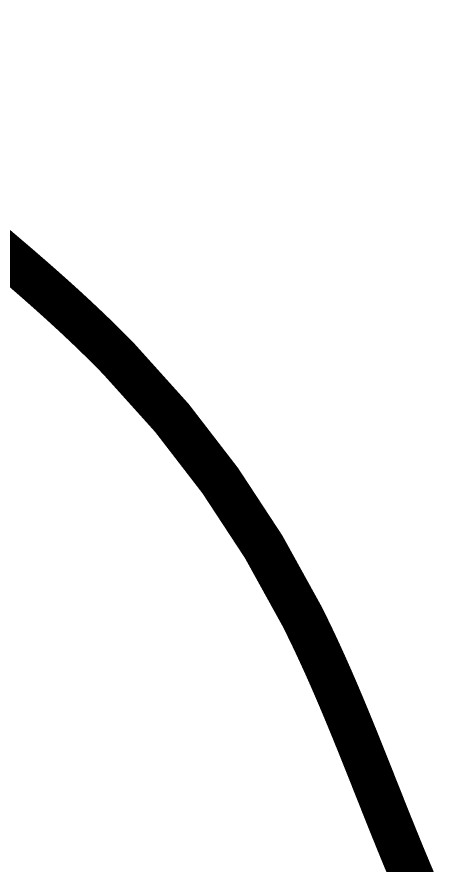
# Model space of a CAD drawing. Header units: millimetres. Extents: x 35362846 to 35427064, y 2977703 to 3025069.
# Drawn here: x 35378425 to 35379904, y 3002806 to 3005714 of the extents above; entities that cross this region are included whole.
import ezdxf

# ---------------------------------------------------------------- set-up
doc = ezdxf.new("R2010")
doc.units = ezdxf.units.MM
doc.layers.add('zhix', color=7, linetype='Continuous', lineweight=100)

msp = doc.modelspace()

# ---------------------------------------------------------------- linework, layer by layer
at = {"color": 7, "lineweight": 30, "const_width": 1}
for points in [[(35384406.50429408, 3005998.581913861, 5.504028418604904e-06), (35384370.26961709, 3006272.937711339, -3.300140696723477e-06), (35384314.3213082, 3006696.547970137, -0.004653984716885735)], [(35384406.50429408, 3005998.581913861, 5.504028418604904e-06), (35384370.26961709, 3006272.937711339, -3.300140696723477e-06), (35384314.3213082, 3006696.547970137, -0.004653984716885735)], [(35384465.98783915, 3006006.437349323, 5.504028418596952e-06), (35384429.7529892, 3006280.794456396, -3.300140696500546e-06), (35384373.80479459, 3006704.403849889, -0.004653984716825709)], [(35384465.98783915, 3006006.437349323, 5.504028418596952e-06), (35384429.7529892, 3006280.794456396, -3.300140696500546e-06), (35384373.80479459, 3006704.403849889, -0.004653984716825709)]]:
    msp.add_lwpolyline(points, format="xyb", dxfattribs=at)
at = {"layer": 'zhix', "color": 5, "const_width": 150, "flags": 128}
msp.add_lwpolyline([(35379796.2737322, 3002729.990010396), (35379795.87757593, 3002730.908193499), (35379795.48156426, 3002731.826438975), (35379795.08569681, 3002732.744746632), (35379794.68997318, 3002733.663116282), (35379794.29439303, 3002734.581547734), (35379793.89895593, 3002735.500040798), (35379793.50366154, 3002736.418595284), (35379793.10850947, 3002737.337211003), (35379792.71349934, 3002738.255887764), (35379792.31863076, 3002739.17462538), (35379791.92390337, 3002740.09342366), (35379791.52931677, 3002741.012282416), (35379791.13487059, 3002741.931201459), (35379790.74056444, 3002742.8501806), (35379790.34639795, 3002743.769219652), (35379789.95237074, 3002744.688318426), (35379789.55848243, 3002745.607476734), (35379789.16473263, 3002746.526694387), (35379788.77112097, 3002747.445971199), (35379788.37764706, 3002748.365306982), (35379787.98431052, 3002749.284701549), (35379787.59111098, 3002750.204154711), (35379787.19804806, 3002751.123666284), (35379786.80512135, 3002752.043236079), (35379786.41233051, 3002752.96286391), (35379786.01967513, 3002753.88254959), (35379785.62715483, 3002754.802292933), (35379785.23476925, 3002755.722093754), (35379784.84251799, 3002756.641951866), (35379784.45040067, 3002757.561867082), (35379784.05841691, 3002758.48183922), (35379783.66656633, 3002759.40186809), (35379783.27484856, 3002760.32195351), (35379782.88326319, 3002761.242095294), (35379782.49180987, 3002762.162293257), (35379782.10048819, 3002763.082547214), (35379781.70929779, 3002764.00285698), (35379781.31823827, 3002764.923222372), (35379780.92730927, 3002765.843643204), (35379780.53651038, 3002766.764119293), (35379780.14584124, 3002767.684650454), (35379779.75530145, 3002768.605236505), (35379779.36489065, 3002769.525877261), (35379778.97460844, 3002770.446572539), (35379778.58445444, 3002771.367322155), (35379778.19442827, 3002772.288125927), (35379777.80452955, 3002773.208983671), (35379777.41475789, 3002774.129895206), (35379777.02511291, 3002775.050860346), (35379776.63559424, 3002775.971878911), (35379776.24620147, 3002776.892950719), (35379775.85693424, 3002777.814075586), (35379775.46779216, 3002778.735253332), (35379775.07877484, 3002779.656483773), (35379774.68988191, 3002780.577766729), (35379774.30111298, 3002781.499102018), (35379773.91246766, 3002782.420489458), (35379773.52394557, 3002783.341928869), (35379773.13554633, 3002784.263420068), (35379772.74726956, 3002785.184962876), (35379772.35911487, 3002786.106557111), (35379771.97108188, 3002787.028202592), (35379771.5831702, 3002787.949899141), (35379771.19537945, 3002788.871646576), (35379770.80770924, 3002789.793444716), (35379770.4201592, 3002790.715293383), (35379770.03272894, 3002791.637192395), (35379769.64541806, 3002792.559141573), (35379769.25822621, 3002793.481140739), (35379768.87115297, 3002794.403189712), (35379768.48419797, 3002795.325288313), (35379768.09736083, 3002796.247436364), (35379767.71064118, 3002797.169633684), (35379767.32403859, 3002798.091880096), (35379766.93755272, 3002799.014175421), (35379766.55118316, 3002799.936519479), (35379766.16492953, 3002800.858912094), (35379765.77879145, 3002801.781353087), (35379765.39276854, 3002802.703842279), (35379765.00686041, 3002803.626379492), (35379764.62106667, 3002804.548964549), (35379764.23538693, 3002805.471597273), (35379763.84982082, 3002806.394277486), (35379763.46436795, 3002807.317005009), (35379763.07902794, 3002808.239779667), (35379762.69380039, 3002809.162601283), (35379762.30868492, 3002810.085469679), (35379761.92368115, 3002811.008384678), (35379761.53878868, 3002811.931346104), (35379761.15400716, 3002812.85435378), (35379760.76933616, 3002813.777407531), (35379760.38477533, 3002814.700507179), (35379760.00032426, 3002815.623652549), (35379759.61598257, 3002816.546843465), (35379759.23174988, 3002817.470079752), (35379758.84762581, 3002818.393361232), (35379758.46360996, 3002819.316687731), (35379758.07970195, 3002820.240059074), (35379757.69590138, 3002821.163475086), (35379757.31220789, 3002822.08693559), (35379756.92862108, 3002823.010440412), (35379756.54514056, 3002823.933989378), (35379756.16176596, 3002824.857582313), (35379755.77849687, 3002825.781219042), (35379755.39533292, 3002826.70489939), (35379755.01227371, 3002827.628623184), (35379754.62931888, 3002828.552390249), (35379754.24646802, 3002829.476200411), (35379753.86372074, 3002830.400053496), (35379753.48107667, 3002831.323949332), (35379753.09853542, 3002832.247887743), (35379752.71609659, 3002833.171868556), (35379752.33375981, 3002834.095891598), (35379751.95152467, 3002835.019956696), (35379751.56939082, 3002835.944063676), (35379751.18735784, 3002836.868212366), (35379750.80542535, 3002837.792402593), (35379750.42359297, 3002838.716634184), (35379750.04186031, 3002839.640906966), (35379749.66022699, 3002840.565220768), (35379749.2786926, 3002841.489575415), (35379748.89725678, 3002842.413970737), (35379748.51591913, 3002843.338406561), (35379748.13467925, 3002844.262882716), (35379747.75353678, 3002845.187399028), (35379747.37249132, 3002846.111955327), (35379746.99154247, 3002847.036551442), (35379746.61068985, 3002847.9611872), (35379746.22993308, 3002848.88586243), (35379745.84927177, 3002849.810576961), (35379745.46870552, 3002850.735330621), (35379745.08823396, 3002851.66012324), (35379744.70785669, 3002852.584954648), (35379744.32757333, 3002853.509824672), (35379743.94738348, 3002854.434733143), (35379743.56728676, 3002855.359679889), (35379743.18728279, 3002856.284664741), (35379742.80737115, 3002857.209687528), (35379742.4275515, 3002858.13474808), (35379742.04782341, 3002859.059846227), (35379741.66818652, 3002859.984981799), (35379741.28864042, 3002860.910154627), (35379740.90918474, 3002861.83536454), (35379740.52981908, 3002862.760611368), (35379740.15054305, 3002863.685894943), (35379739.77135627, 3002864.611215095), (35379739.39225834, 3002865.536571654), (35379739.01324888, 3002866.461964453), (35379738.63432751, 3002867.38739332), (35379738.25549382, 3002868.312858089), (35379737.87674744, 3002869.238358589), (35379737.49808797, 3002870.163894652), (35379737.11951502, 3002871.08946611), (35379736.7410282, 3002872.015072795), (35379736.36262715, 3002872.940714536), (35379735.98431143, 3002873.866391167), (35379735.6060807, 3002874.792102518), (35379735.22793454, 3002875.717848424), (35379734.84987257, 3002876.643628715), (35379734.47189441, 3002877.569443223), (35379734.09399965, 3002878.49529178), (35379733.71618791, 3002879.42117422), (35379733.33845881, 3002880.347090374), (35379732.96081195, 3002881.273040075), (35379732.58324694, 3002882.199023156), (35379732.2057634, 3002883.12503945), (35379731.82836094, 3002884.051088789), (35379731.45103916, 3002884.977171008), (35379731.07379767, 3002885.903285937), (35379730.6966361, 3002886.829433411), (35379730.31955404, 3002887.755613264), (35379729.9425511, 3002888.681825327), (35379729.5656269, 3002889.608069436), (35379729.18878105, 3002890.534345424), (35379728.81201316, 3002891.460653124), (35379728.43532284, 3002892.38699237), (35379728.05870969, 3002893.313362996), (35379727.68217333, 3002894.239764837), (35379727.30571337, 3002895.166197725), (35379726.92932942, 3002896.092661496), (35379726.55302108, 3002897.019155983), (35379726.17678797, 3002897.945681022), (35379725.8006297, 3002898.872236446), (35379725.42454588, 3002899.79882209), (35379725.04853611, 3002900.725437789), (35379724.67260001, 3002901.652083378), (35379724.29673718, 3002902.578758691), (35379723.92094725, 3002903.505463563), (35379723.5452298, 3002904.43219783), (35379723.16958445, 3002905.358961326), (35379722.79401083, 3002906.285753887), (35379722.41850853, 3002907.212575349), (35379722.04307716, 3002908.139425545), (35379721.66771633, 3002909.066304313), (35379721.29242566, 3002909.993211487), (35379720.91720475, 3002910.920146904), (35379720.54205321, 3002911.8471104), (35379720.16697065, 3002912.774101808), (35379719.79195668, 3002913.701120967), (35379719.4170109, 3002914.628167711), (35379719.04213294, 3002915.555241878), (35379718.66732238, 3002916.482343303), (35379718.29257886, 3002917.409471822), (35379717.91790197, 3002918.336627272), (35379717.54329133, 3002919.26380949), (35379717.16874654, 3002920.191018311), (35379716.79426721, 3002921.118253573), (35379716.41985295, 3002922.045515112), (35379716.04550337, 3002922.972802766), (35379715.67121808, 3002923.90011637), (35379715.29699668, 3002924.827455762), (35379714.9228388, 3002925.754820779), (35379714.54874403, 3002926.682211258), (35379714.17471197, 3002927.609627036), (35379713.80074225, 3002928.53706795), (35379713.42683448, 3002929.464533839), (35379713.05298826, 3002930.392024539), (35379712.67920318, 3002931.319539887), (35379712.30547889, 3002932.247079722), (35379711.93181496, 3002933.174643882), (35379711.55821101, 3002934.102232202), (35379711.18466666, 3002935.029844523), (35379710.81118152, 3002935.957480681), (35379710.43775517, 3002936.885140514), (35379710.06438724, 3002937.812823861), (35379709.69107734, 3002938.74053056), (35379709.31782508, 3002939.668260449), (35379708.94463006, 3002940.596013365), (35379708.57149188, 3002941.523789148), (35379708.19841017, 3002942.451587636), (35379707.82538452, 3002943.379408668), (35379707.45241455, 3002944.307252081), (35379707.07949986, 3002945.235117715), (35379706.70664006, 3002946.163005408), (35379706.33383477, 3002947.090914999), (35379705.96108358, 3002948.018846327), (35379705.5883861, 3002948.946799231), (35379705.21574195, 3002949.87477355), (35379704.84315073, 3002950.802769122), (35379704.47061205, 3002951.730785787), (35379704.09812551, 3002952.658823384), (35379703.72569074, 3002953.586881753), (35379703.35330732, 3002954.514960732), (35379702.98097487, 3002955.443060161), (35379702.608693, 3002956.371179879), (35379702.23646133, 3002957.299319726), (35379701.86427943, 3002958.227479543), (35379701.49214696, 3002959.155659167), (35379701.12006348, 3002960.083858438), (35379700.74802862, 3002961.012077197), (35379700.37604199, 3002961.940315284), (35379700.0041032, 3002962.868572538), (35379699.63221184, 3002963.796848799), (35379699.26036752, 3002964.725143907), (35379698.88856987, 3002965.653457703), (35379698.51681847, 3002966.581790025), (35379698.14511295, 3002967.510140716), (35379697.77345291, 3002968.438509613), (35379697.40183794, 3002969.366896559), (35379697.03026768, 3002970.295301394), (35379696.65874171, 3002971.223723957), (35379696.28725965, 3002972.152164089), (35379695.91582111, 3002973.080621632), (35379695.54442569, 3002974.009096425), (35379695.17307299, 3002974.937588308), (35379694.80176264, 3002975.866097123), (35379694.43049423, 3002976.79462271), (35379694.05926737, 3002977.723164911), (35379693.68808167, 3002978.651723566), (35379693.31693674, 3002979.580298516), (35379692.94583217, 3002980.508889601), (35379692.57476759, 3002981.437496663), (35379692.20374259, 3002982.366119543), (35379691.83275679, 3002983.294758082), (35379691.4618098, 3002984.223412122), (35379691.0909012, 3002985.152081502), (35379690.72003064, 3002986.080766066), (35379690.34919769, 3002987.009465653), (35379689.97840197, 3002987.938180105), (35379689.60764308, 3002988.866909263), (35379689.23692065, 3002989.79565297), (35379688.86623426, 3002990.724411067), (35379688.49558353, 3002991.653183394), (35379688.12496806, 3002992.581969794), (35379687.75438747, 3002993.510770109), (35379687.38384135, 3002994.439584179), (35379687.01332933, 3002995.368411846), (35379686.64285099, 3002996.297252954), (35379686.27240595, 3002997.226107342), (35379685.90199382, 3002998.154974853), (35379685.5316142, 3002999.083855329), (35379685.16126671, 3003000.012748612), (35379684.79095093, 3003000.941654543), (35379684.42066649, 3003001.870572966), (35379684.050413, 3003002.799503721), (35379683.68019005, 3003003.728446651), (35379683.30999725, 3003004.657401598), (35379682.93983421, 3003005.586368404), (35379682.56970055, 3003006.515346911), (35379682.19959585, 3003007.444336962), (35379681.82951974, 3003008.373338399), (35379681.45947181, 3003009.302351063), (35379681.08945168, 3003010.231374798), (35379680.71945895, 3003011.160409446), (35379680.34949321, 3003012.089454849), (35379679.97955411, 3003013.01851085), (35379679.60964122, 3003013.947577292), (35379679.23975415, 3003014.876654015), (35379678.86989252, 3003015.805740864), (35379678.50005592, 3003016.734837681), (35379678.13024397, 3003017.663944308), (35379677.76045628, 3003018.593060588), (35379677.39069245, 3003019.522186364), (35379677.02095208, 3003020.451321478), (35379676.65123478, 3003021.380465773), (35379676.28154017, 3003022.309619092), (35379675.91186783, 3003023.238781278), (35379675.5422174, 3003024.167952173), (35379675.17258846, 3003025.097131621), (35379674.80298062, 3003026.026319464), (35379674.43339349, 3003026.955515545), (35379674.06382669, 3003027.884719707), (35379673.6942798, 3003028.813931793), (35379673.32475245, 3003029.743151646), (35379672.95524424, 3003030.672379109), (35379672.58575476, 3003031.601614024), (35379672.21628363, 3003032.530856237), (35379671.84683047, 3003033.460105587), (35379671.47739486, 3003034.389361921), (35379671.10797642, 3003035.318625079), (35379670.73857477, 3003036.247894906), (35379670.36918948, 3003037.177171244), (35379669.99982018, 3003038.106453938), (35379669.63046648, 3003039.035742829), (35379669.26112798, 3003039.965037762), (35379668.89180429, 3003040.894338579), (35379668.522495, 3003041.823645124), (35379668.15319974, 3003042.752957239), (35379667.78391811, 3003043.682274769), (35379667.4146497, 3003044.611597557), (35379667.04539413, 3003045.540925446), (35379666.676151, 3003046.470258278), (35379666.30691992, 3003047.399595899), (35379665.9377005, 3003048.32893815), (35379665.56849235, 3003049.258284876), (35379665.19929506, 3003050.18763592), (35379664.83010825, 3003051.116991125), (35379664.46093152, 3003052.046350334), (35379664.09176447, 3003052.975713392), (35379663.72260672, 3003053.905080141), (35379663.35345787, 3003054.834450426), (35379662.98431753, 3003055.763824088), (35379662.61518529, 3003056.693200973), (35379662.24606077, 3003057.622580924), (35379661.87694359, 3003058.551963783), (35379661.50783332, 3003059.481349395), (35379661.1387296, 3003060.410737603), (35379660.76963202, 3003061.340128251), (35379660.40054019, 3003062.269521181), (35379660.03145371, 3003063.198916239), (35379659.66237219, 3003064.128313267), (35379659.29329525, 3003065.057712109), (35379658.92422248, 3003065.987112608), (35379658.55515348, 3003066.916514609), (35379658.18608788, 3003067.845917953), (35379657.81702526, 3003068.775322486), (35379657.44796524, 3003069.704728051), (35379657.07890742, 3003070.634134491), (35379656.70985143, 3003071.563541649), (35379656.34079684, 3003072.492949371), (35379655.97174328, 3003073.422357499), (35379655.60269034, 3003074.351765877), (35379655.38236193, 3003074.906632697), (35379655.01330917, 3003075.836041148), (35379654.64425602, 3003076.765449437), (35379654.27520205, 3003077.694857402), (35379653.90614685, 3003078.624264881), (35379653.53709003, 3003079.553671713), (35379653.16803116, 3003080.483077735), (35379652.79896984, 3003081.412482785), (35379652.42990568, 3003082.3418867), (35379652.06083824, 3003083.27128932), (35379651.69176714, 3003084.200690483), (35379651.32269196, 3003085.130090025), (35379650.95361229, 3003086.059487786), (35379650.58452772, 3003086.988883602), (35379650.21543785, 3003087.918277313), (35379649.84634227, 3003088.847668757), (35379649.47724058, 3003089.77705777), (35379649.10813236, 3003090.706444191), (35379648.7390172, 3003091.635827859), (35379648.36989471, 3003092.565208611), (35379648.00076446, 3003093.494586284), (35379647.63162605, 3003094.423960717), (35379647.26247908, 3003095.353331748), (35379646.89332313, 3003096.282699215), (35379646.52415781, 3003097.212062955), (35379646.15498269, 3003098.141422807), (35379645.78579738, 3003099.070778608), (35379645.41660146, 3003100.000130196), (35379645.04739453, 3003100.929477409), (35379644.67817618, 3003101.858820085), (35379644.30894601, 3003102.788158062), (35379643.93970359, 3003103.717491177), (35379643.57044853, 3003104.646819269), (35379643.20118042, 3003105.576142174), (35379642.83189885, 3003106.505459731), (35379642.46260341, 3003107.434771778), (35379642.0932937, 3003108.364078152), (35379641.72396931, 3003109.29337869), (35379641.35462982, 3003110.222673231), (35379640.98527484, 3003111.151961613), (35379640.61590394, 3003112.081243671), (35379640.24651674, 3003113.010519247), (35379639.87711281, 3003113.939788174), (35379639.50769176, 3003114.869050292), (35379639.13825317, 3003115.798305438), (35379638.76879663, 3003116.727553451), (35379638.39932174, 3003117.656794166), (35379638.02982809, 3003118.586027421), (35379637.66031528, 3003119.515253055), (35379637.29078288, 3003120.444470904), (35379636.92123051, 3003121.373680806), (35379636.55165774, 3003122.302882599), (35379636.18206418, 3003123.232076118), (35379635.81244941, 3003124.161261203), (35379635.44281303, 3003125.09043769), (35379635.07315462, 3003126.019605417), (35379634.70347379, 3003126.94876422), (35379634.33377013, 3003127.877913937), (35379633.96404321, 3003128.807054405), (35379633.59429264, 3003129.736185462), (35379633.22451802, 3003130.665306943), (35379632.85471893, 3003131.594418687), (35379632.48489496, 3003132.523520531), (35379632.11504572, 3003133.452612311), (35379631.74517078, 3003134.381693864), (35379631.37526976, 3003135.310765028), (35379631.00534222, 3003136.239825639), (35379630.63538778, 3003137.168875535), (35379630.26540601, 3003138.09791455), (35379629.89539652, 3003139.026942525), (35379629.52535889, 3003139.955959293), (35379629.15529273, 3003140.884964693), (35379628.78519762, 3003141.813958562), (35379628.41507315, 3003142.742940734), (35379628.04491892, 3003143.671911048), (35379627.67473451, 3003144.60086934), (35379627.30451953, 3003145.529815446), (35379626.93427357, 3003146.458749203), (35379626.56399621, 3003147.387670447), (35379626.19368705, 3003148.316579016), (35379625.82334569, 3003149.245474744), (35379625.45297171, 3003150.174357469), (35379625.08256471, 3003151.103227027), (35379624.71212429, 3003152.032083253), (35379624.34165002, 3003152.960925985), (35379623.97114152, 3003153.889755059), (35379623.60059837, 3003154.81857031), (35379623.23002015, 3003155.747371573), (35379622.85940647, 3003156.676158688), (35379622.48875692, 3003157.604931487), (35379622.1180711, 3003158.533689808), (35379621.74734859, 3003159.462433487), (35379621.37658899, 3003160.391162358), (35379621.00579188, 3003161.319876259), (35379620.63495688, 3003162.248575024), (35379620.26408356, 3003163.177258489), (35379619.89317151, 3003164.105926491), (35379619.52222034, 3003165.034578864), (35379619.15122964, 3003165.963215444), (35379618.780199, 3003166.891836067), (35379618.40912801, 3003167.820440568), (35379618.03801627, 3003168.749028782), (35379617.66686336, 3003169.677600545), (35379617.29566888, 3003170.606155693), (35379616.92443243, 3003171.534694059), (35379616.5531536, 3003172.46321548), (35379616.18183197, 3003173.39171979), (35379615.81046716, 3003174.320206824), (35379615.43905874, 3003175.248676419), (35379615.06760632, 3003176.177128407), (35379614.69610947, 3003177.105562625), (35379614.32456781, 3003178.033978906), (35379613.95298092, 3003178.962377087), (35379613.5813484, 3003179.890757001), (35379613.20966983, 3003180.819118484), (35379612.83794481, 3003181.747461369), (35379612.46617294, 3003182.675785491), (35379612.09435381, 3003183.604090685), (35379611.722487, 3003184.532376785), (35379611.35057213, 3003185.460643626), (35379610.97860879, 3003186.388891041), (35379610.60659654, 3003187.317118865), (35379610.23453502, 3003188.245326933), (35379609.86242378, 3003189.173515077), (35379609.49026244, 3003190.101683132), (35379609.11805059, 3003191.029830932), (35379608.74578783, 3003191.957958311), (35379608.37347374, 3003192.886065104), (35379608.00110792, 3003193.814151142), (35379607.62868995, 3003194.742216261), (35379607.25621945, 3003195.670260292), (35379606.883696, 3003196.598283072), (35379606.51111919, 3003197.526284432), (35379606.13848864, 3003198.454264206), (35379605.7658039, 3003199.382222227), (35379605.3930646, 3003200.31015833), (35379605.02027031, 3003201.238072346), (35379604.64742064, 3003202.165964109), (35379604.27451518, 3003203.093833452), (35379603.90155353, 3003204.021680207), (35379603.52853527, 3003204.949504209), (35379603.15546, 3003205.877305289), (35379602.78232732, 3003206.805083281), (35379602.40913681, 3003207.732838016), (35379602.03588809, 3003208.660569329), (35379601.66258074, 3003209.58827705), (35379601.28921434, 3003210.515961013), (35379600.91578849, 3003211.44362105), (35379600.54230281, 3003212.371256993), (35379600.16875687, 3003213.298868674), (35379599.79515028, 3003214.226455926), (35379599.42148262, 3003215.15401858), (35379599.04775349, 3003216.081556469), (35379598.67396247, 3003217.009069424), (35379598.30010919, 3003217.936557278), (35379597.92619321, 3003218.864019861), (35379597.55221415, 3003219.791457005), (35379597.17817158, 3003220.718868542), (35379596.80406512, 3003221.646254305), (35379596.42989434, 3003222.573614123), (35379596.05565885, 3003223.500947828), (35379595.68135826, 3003224.428255252), (35379595.30699213, 3003225.355536225), (35379594.93256007, 3003226.282790578), (35379594.55806168, 3003227.210018143), (35379594.18349656, 3003228.137218751), (35379593.80886429, 3003229.064392231), (35379593.43416447, 3003229.991538416), (35379593.0593967, 3003230.918657134), (35379592.68456058, 3003231.845748218), (35379592.30965569, 3003232.772811497), (35379591.93468163, 3003233.699846802), (35379591.559638, 3003234.626853963), (35379591.1845244, 3003235.553832809), (35379590.80934041, 3003236.480783172), (35379590.43408563, 3003237.407704881), (35379590.05875967, 3003238.334597766), (35379589.68336211, 3003239.261461657), (35379589.30789255, 3003240.188296383), (35379588.93235059, 3003241.115101774), (35379588.55673581, 3003242.04187766), (35379588.18104783, 3003242.968623869), (35379587.80528623, 3003243.895340232), (35379587.4294506, 3003244.822026577), (35379587.05354055, 3003245.748682733), (35379586.67755567, 3003246.67530853), (35379586.30149555, 3003247.601903797), (35379585.9253598, 3003248.528468362), (35379585.54914799, 3003249.455002054), (35379585.17285975, 3003250.381504701), (35379584.79649465, 3003251.307976132), (35379584.4200523, 3003252.234416176), (35379584.04353229, 3003253.16082466), (35379583.66693421, 3003254.087201414), (35379583.29025768, 3003255.013546265), (35379582.91350226, 3003255.93985904), (35379582.53666758, 3003256.866139569), (35379582.15975321, 3003257.792387679), (35379581.78275876, 3003258.718603197), (35379581.40568383, 3003259.644785951), (35379581.028528, 3003260.570935769), (35379580.65129089, 3003261.497052478), (35379580.27397208, 3003262.423135904), (35379579.89657117, 3003263.349185877), (35379579.51908775, 3003264.275202221), (35379579.14152143, 3003265.201184765), (35379578.7638718, 3003266.127133335), (35379578.38613845, 3003267.053047759), (35379578.00832099, 3003267.978927861), (35379577.63041901, 3003268.90477347), (35379577.2524321, 3003269.830584411), (35379576.87435987, 3003270.75636051), (35379576.4962019, 3003271.682101595), (35379576.11795782, 3003272.60780749), (35379575.73962718, 3003273.533478022), (35379575.36120962, 3003274.459113017), (35379574.98270471, 3003275.3847123), (35379574.60411205, 3003276.310275698), (35379574.22543125, 3003277.235803035), (35379573.8466619, 3003278.161294136), (35379573.4678036, 3003279.086748828), (35379573.08885594, 3003280.012166935), (35379572.70981853, 3003280.937548283), (35379572.33069096, 3003281.862892695), (35379571.95147282, 3003282.788199998), (35379571.57216372, 3003283.713470015), (35379571.19276325, 3003284.638702571), (35379570.81327102, 3003285.563897491), (35379570.4336866, 3003286.489054598), (35379570.05400962, 3003287.414173718), (35379569.67423966, 3003288.339254674), (35379569.29437631, 3003289.26429729), (35379568.91441919, 3003290.18930139), (35379568.53436788, 3003291.114266797), (35379568.154222, 3003292.039193336), (35379567.77398112, 3003292.964080829), (35379567.39364485, 3003293.8889291), (35379567.01321279, 3003294.813737972), (35379566.63268455, 3003295.738507269), (35379566.25205971, 3003296.663236812), (35379565.87133788, 3003297.587926426), (35379565.49051864, 3003298.512575932), (35379565.1096016, 3003299.437185153), (35379564.72858637, 3003300.361753912), (35379564.34747253, 3003301.286282031), (35379563.9662597, 3003302.210769332), (35379563.58494744, 3003303.135215638), (35379563.20353539, 3003304.059620769), (35379562.82202314, 3003304.983984548), (35379562.44041028, 3003305.908306798), (35379562.0586964, 3003306.832587337), (35379561.67688111, 3003307.75682599), (35379561.29496402, 3003308.681022575), (35379560.9129447, 3003309.605176916), (35379560.53082278, 3003310.529288832), (35379560.14859784, 3003311.453358146), (35379559.76626948, 3003312.377384677), (35379559.38383732, 3003313.301368245), (35379559.00130094, 3003314.225308672), (35379558.61865993, 3003315.149205778), (35379558.23591392, 3003316.073059382), (35379557.85306247, 3003316.996869306), (35379557.47010522, 3003317.920635368), (35379557.08704174, 3003318.844357389), (35379556.70387164, 3003319.768035188), (35379556.32059453, 3003320.691668585), (35379555.93720999, 3003321.615257399), (35379555.55371764, 3003322.538801449), (35379555.17011706, 3003323.462300555), (35379554.78640787, 3003324.385754534), (35379554.40258965, 3003325.309163206), (35379554.01866201, 3003326.23252639), (35379553.63462456, 3003327.155843905), (35379553.25047689, 3003328.079115568), (35379552.8662186, 3003329.002341197), (35379552.48184928, 3003329.925520611), (35379552.09736855, 3003330.848653628), (35379551.71277601, 3003331.771740064), (35379551.32807124, 3003332.694779739), (35379550.94325384, 3003333.617772469), (35379550.55832345, 3003334.540718073), (35379550.17327964, 3003335.463616366), (35379549.78812201, 3003336.386467165), (35379549.40285017, 3003337.309270289), (35379549.01746371, 3003338.232025553), (35379548.63196224, 3003339.154732775), (35379548.24634536, 3003340.077391769), (35379547.86061267, 3003341.000002354), (35379547.47476377, 3003341.922564345), (35379547.08879826, 3003342.845077557), (35379546.70271575, 3003343.767541808), (35379546.31651584, 3003344.689956912), (35379545.93019813, 3003345.612322684), (35379545.5437622, 3003346.534638941), (35379545.15720768, 3003347.456905497), (35379544.77053416, 3003348.379122168), (35379544.38374124, 3003349.301288768), (35379543.99682853, 3003350.223405113), (35379543.60979562, 3003351.145471016), (35379543.22264213, 3003352.067486292), (35379542.83536765, 3003352.989450756), (35379542.44797178, 3003353.91136422), (35379542.06045412, 3003354.833226501), (35379541.67281428, 3003355.755037411), (35379541.28505186, 3003356.676796763), (35379540.89716645, 3003357.598504371), (35379540.50915768, 3003358.52016005), (35379540.12102514, 3003359.441763611), (35379539.73276842, 3003360.363314867), (35379539.34438713, 3003361.284813633), (35379538.95588088, 3003362.206259719), (35379538.56724926, 3003363.127652939), (35379538.17849189, 3003364.048993106), (35379537.78960836, 3003364.97028003), (35379537.40059827, 3003365.891513524), (35379537.01146123, 3003366.8126934), (35379536.62219685, 3003367.73381947), (35379536.23280472, 3003368.654891545), (35379535.84328444, 3003369.575909437), (35379535.45363563, 3003370.496872956), (35379535.06385789, 3003371.417781914), (35379534.67395081, 3003372.338636121), (35379534.28391401, 3003373.259435389), (35379533.89374708, 3003374.180179527), (35379533.50344963, 3003375.100868346), (35379533.11302128, 3003376.021501656), (35379532.7224616, 3003376.942079267), (35379532.33177021, 3003377.862600988), (35379531.94094673, 3003378.78306663), (35379531.54999074, 3003379.703476002), (35379531.15890185, 3003380.623828914), (35379530.76767967, 3003381.544125174), (35379530.37632381, 3003382.46436459), (35379529.98483386, 3003383.384546973), (35379529.59320942, 3003384.304672131), (35379529.20145012, 3003385.224739871), (35379528.80955555, 3003386.144750003), (35379528.41752532, 3003387.064702334), (35379528.02535902, 3003387.984596673), (35379527.63305627, 3003388.904432826), (35379527.24061666, 3003389.824210601), (35379526.84803981, 3003390.743929807), (35379526.45532533, 3003391.663590249), (35379526.06247281, 3003392.583191735), (35379525.66948185, 3003393.502734072), (35379525.27635207, 3003394.422217066), (35379524.88308308, 3003395.341640524), (35379524.48967447, 3003396.261004252), (35379524.09612586, 3003397.180308056), (35379523.70243683, 3003398.099551741), (35379523.30860702, 3003399.018735115), (35379522.91463602, 3003399.937857982), (35379522.52052343, 3003400.856920148), (35379522.12626886, 3003401.775921417), (35379521.73187192, 3003402.694861596), (35379521.3373322, 3003403.613740487), (35379520.94264934, 3003404.532557897), (35379520.54782292, 3003405.451313628), (35379520.15285255, 3003406.370007487), (35379519.75773784, 3003407.288639277), (35379519.3624784, 3003408.207208802), (35379518.96707383, 3003409.125715864), (35379518.57152374, 3003410.044160268), (35379518.17582773, 3003410.962541818), (35379517.77998542, 3003411.880860315), (35379517.3839964, 3003412.799115563), (35379516.98786031, 3003413.717307365), (35379516.59157672, 3003414.635435524), (35379516.19514525, 3003415.553499841), (35379515.79856552, 3003416.471500119), (35379515.40183712, 3003417.389436159), (35379515.00495966, 3003418.307307764), (35379514.60793275, 3003419.225114735), (35379514.21075601, 3003420.142856873), (35379513.81342904, 3003421.060533979), (35379513.41595143, 3003421.978145855), (35379513.01832282, 3003422.895692301), (35379512.62054279, 3003423.813173118), (35379512.22261097, 3003424.730588105), (35379511.82452694, 3003425.647937065), (35379511.42629034, 3003426.565219794), (35379511.02790077, 3003427.482436096), (35379510.62935783, 3003428.399585768), (35379510.23066112, 3003429.31666861), (35379509.83181027, 3003430.233684421), (35379509.43280489, 3003431.150633), (35379509.03364457, 3003432.067514146), (35379508.63432893, 3003432.984327657), (35379508.23485757, 3003433.901073332), (35379507.83523011, 3003434.817750969), (35379507.43544615, 3003435.734360367), (35379507.03550532, 3003436.650901322), (35379506.63540719, 3003437.567373632), (35379506.23515142, 3003438.483777095), (35379505.83473758, 3003439.400111507), (35379505.4341653, 3003440.316376667), (35379505.03343417, 3003441.232572369), (35379504.63254382, 3003442.148698411), (35379504.23149385, 3003443.06475459), (35379503.83028389, 3003443.980740701), (35379503.42891352, 3003444.896656541), (35379503.02738237, 3003445.812501903), (35379502.62569003, 3003446.728276586), (35379502.22383614, 3003447.643980383), (35379501.82182029, 3003448.55961309), (35379501.4196421, 3003449.475174502), (35379501.01730116, 3003450.390664413), (35379500.61479712, 3003451.306082617), (35379500.21212956, 3003452.221428909), (35379499.80929811, 3003453.136703084), (35379499.40630236, 3003454.051904934), (35379499.00314193, 3003454.967034252), (35379498.59981645, 3003455.882090834), (35379498.1963255, 3003456.797074471), (35379497.79266872, 3003457.711984957), (35379497.3888457, 3003458.626822084), (35379496.98485607, 3003459.541585645), (35379496.58069942, 3003460.456275432), (35379496.17637539, 3003461.370891238), (35379495.77188357, 3003462.285432853), (35379495.36722358, 3003463.199900069), (35379494.96239503, 3003464.114292679), (35379494.55739754, 3003465.028610473), (35379494.15223072, 3003465.942853243), (35379493.74689417, 3003466.857020778), (35379493.34138753, 3003467.771112869), (35379492.93571037, 3003468.685129308), (35379492.52986234, 3003469.599069883), (35379492.12384304, 3003470.512934385), (35379491.7176521, 3003471.426722603), (35379491.31128911, 3003472.340434327), (35379490.90475368, 3003473.254069346), (35379490.49804545, 3003474.167627449), (35379490.09116401, 3003475.081108424), (35379489.68410898, 3003475.99451206), (35379489.27687998, 3003476.907838146), (35379488.86947662, 3003477.82108647), (35379488.46189852, 3003478.734256818), (35379488.05414528, 3003479.64734898), (35379487.64621653, 3003480.560362741), (35379487.23811188, 3003481.473297891), (35379486.82983093, 3003482.386154215), (35379486.42137331, 3003483.298931499), (35379486.01273864, 3003484.211629532), (35379485.60392652, 3003485.124248098), (35379485.19493657, 3003486.036786984), (35379484.7857684, 3003486.949245975), (35379484.37642164, 3003487.861624857), (35379483.96689589, 3003488.773923416), (35379483.55719078, 3003489.686141436), (35379483.14730591, 3003490.598278703), (35379482.73724091, 3003491.510335001), (35379482.32699539, 3003492.422310113), (35379481.91656896, 3003493.334203825), (35379481.50596124, 3003494.246015921), (35379481.09517185, 3003495.157746184), (35379480.68420039, 3003496.069394396), (35379480.27304651, 3003496.980960343), (35379479.86170979, 3003497.892443806), (35379479.45018987, 3003498.803844568), (35379479.03848635, 3003499.715162413), (35379478.62659886, 3003500.626397121), (35379478.21452702, 3003501.537548476), (35379477.80227043, 3003502.448616258), (35379477.38982873, 3003503.35960025), (35379476.97720151, 3003504.270500232), (35379476.56438841, 3003505.181315986), (35379476.15138903, 3003506.092047292), (35379475.738203, 3003507.002693932), (35379475.32482994, 3003507.913255685), (35379474.91126946, 3003508.823732331), (35379474.49752117, 3003509.734123651), (35379474.08358471, 3003510.644429423), (35379473.66945968, 3003511.554649428), (35379473.2551457, 3003512.464783444), (35379472.8406424, 3003513.374831251), (35379472.42594939, 3003514.284792626), (35379472.0110663, 3003515.194667349), (35379471.59599273, 3003516.104455196), (35379471.1807283, 3003517.014155947), (35379470.76527265, 3003517.923769379), (35379470.34962538, 3003518.833295269), (35379469.93378612, 3003519.742733394), (35379469.51775448, 3003520.652083531), (35379469.10153008, 3003521.561345458), (35379468.68511256, 3003522.47051895), (35379468.26850151, 3003523.379603782), (35379467.85169657, 3003524.288599733), (35379467.43469735, 3003525.197506576), (35379467.01750348, 3003526.106324087), (35379466.60011457, 3003527.015052042), (35379466.18253025, 3003527.923690215), (35379465.76475013, 3003528.83223838), (35379465.34677384, 3003529.740696313), (35379464.92860099, 3003530.649063788), (35379464.51023122, 3003531.557340577), (35379464.09166413, 3003532.465526456), (35379463.67289935, 3003533.373621196), (35379463.25393651, 3003534.281624572), (35379462.83477522, 3003535.189536356), (35379462.4154151, 3003536.09735632), (35379461.99585578, 3003537.005084238), (35379461.57609688, 3003537.912719881), (35379461.15613802, 3003538.82026302), (35379460.73597881, 3003539.727713428), (35379460.31561889, 3003540.635070876), (35379459.89505789, 3003541.542335134), (35379459.47429541, 3003542.449505974), (35379459.05333108, 3003543.356583165), (35379458.63216453, 3003544.26356648), (35379458.21079539, 3003545.170455686), (35379457.78922325, 3003546.077250554), (35379457.36744776, 3003546.983950853), (35379456.94546854, 3003547.890556354), (35379456.52328521, 3003548.797066823), (35379456.10089739, 3003549.703482031), (35379455.67830472, 3003550.609801746), (35379455.2555068, 3003551.516025735), (35379454.83250327, 3003552.422153767), (35379454.40929376, 3003553.328185609), (35379453.98587786, 3003554.234121029), (35379453.56225524, 3003555.139959793), (35379453.13842551, 3003556.045701669), (35379452.71438827, 3003556.951346423), (35379452.29014317, 3003557.856893821), (35379451.86568982, 3003558.762343629), (35379451.44102786, 3003559.667695613), (35379451.01615691, 3003560.572949538), (35379450.5910766, 3003561.478105171), (35379450.16578653, 3003562.383162275), (35379449.74028636, 3003563.288120615), (35379449.31457569, 3003564.192979956), (35379448.88865417, 3003565.097740062), (35379448.4625214, 3003566.002400696), (35379448.03617703, 3003566.906961622), (35379447.60962067, 3003567.811422604), (35379447.18285195, 3003568.715783404), (35379446.75587051, 3003569.620043786), (35379446.32867595, 3003570.524203511), (35379445.90126792, 3003571.428262342), (35379445.47364604, 3003572.332220041), (35379445.04580993, 3003573.236076369), (35379444.61775923, 3003574.139831088), (35379444.18949356, 3003575.043483959), (35379443.76101255, 3003575.947034742), (35379443.33231582, 3003576.850483199), (35379442.90340301, 3003577.75382909), (35379442.47427375, 3003578.657072173), (35379442.04492765, 3003579.560212211), (35379441.61536436, 3003580.46324896), (35379441.18558349, 3003581.366182182), (35379440.75558469, 3003582.269011633), (35379440.32536756, 3003583.171737074), (35379439.89493175, 3003584.074358263), (35379439.46427689, 3003584.976874957), (35379439.0334026, 3003585.879286915), (35379438.60230851, 3003586.781593893), (35379438.17099425, 3003587.683795649), (35379437.73945946, 3003588.585891939), (35379437.30770376, 3003589.487882521), (35379436.87572677, 3003590.389767151), (35379436.44352815, 3003591.291545584), (35379436.01110751, 3003592.193217577), (35379435.57846448, 3003593.094782884), (35379435.14559869, 3003593.996241262), (35379434.71250978, 3003594.897592465), (35379434.27919738, 3003595.798836247), (35379433.84566111, 3003596.699972363), (35379433.41190061, 3003597.601000567), (35379432.97791551, 3003598.501920613), (35379432.54370545, 3003599.402732253), (35379432.10927004, 3003600.303435242), (35379431.67460892, 3003601.204029332), (35379431.23972175, 3003602.104514276), (35379430.80460812, 3003603.004889825), (35379430.36926769, 3003603.905155732), (35379429.93370008, 3003604.80531175), (35379429.49790494, 3003605.705357628), (35379429.06188188, 3003606.605293118), (35379428.62563054, 3003607.505117972), (35379428.18915056, 3003608.404831939), (35379427.75244157, 3003609.304434769), (35379427.3155032, 3003610.203926214), (35379426.8783351, 3003611.103306022), (35379426.44093687, 3003612.002573942), (35379426.00330818, 3003612.901729724), (35379425.56544865, 3003613.800773117), (35379425.12735791, 3003614.699703869), (35379424.68903559, 3003615.598521728), (35379424.25048133, 3003616.497226442), (35379423.81169478, 3003617.395817759), (35379423.37267556, 3003618.294295425), (35379422.9334233, 3003619.192659189), (35379422.49393765, 3003620.090908795), (35379422.05421824, 3003620.989043992), (35379421.6142647, 3003621.887064512), (35379421.17407667, 3003622.784970127), (35379420.73365379, 3003623.682760568), (35379420.29299568, 3003624.580435582), (35379419.852102, 3003625.477994914), (35379419.41097237, 3003626.375438306), (35379418.96960643, 3003627.272765506), (35379418.52800382, 3003628.169976255), (35379418.08616418, 3003629.067070298), (35379417.64408714, 3003629.964047379), (35379417.20177233, 3003630.860907239), (35379416.7592194, 3003631.757649622), (35379416.31642799, 3003632.654274271), (35379415.87339773, 3003633.550780928), (35379415.43012827, 3003634.447169333), (35379414.98661923, 3003635.343439229), (35379414.54287026, 3003636.239590358), (35379414.098881, 3003637.135622459), (35379413.65465108, 3003638.031535274), (35379413.21018014, 3003638.927328543), (35379412.76546782, 3003639.823002006), (35379412.32051377, 3003640.718555402), (35379411.87531762, 3003641.613988471), (35379411.42987901, 3003642.509300952), (35379410.98419759, 3003643.404492584), (35379410.53827298, 3003644.299563105), (35379410.09210483, 3003645.194512254), (35379409.64569278, 3003646.089339767), (35379409.19903648, 3003646.984045383), (35379408.75213555, 3003647.878628838), (35379408.30498966, 3003648.773089871), (35379407.85759842, 3003649.667428216), (35379407.40996149, 3003650.561643611), (35379406.9620785, 3003651.455735791), (35379406.51394911, 3003652.349704493), (35379406.06557295, 3003653.24354945), (35379405.61694966, 3003654.137270399), (35379405.16807887, 3003655.030867075), (35379404.71896026, 3003655.924339209), (35379404.26959343, 3003656.817686539), (35379403.81997804, 3003657.710908797), (35379403.37011375, 3003658.604005716), (35379402.92000018, 3003659.49697703), (35379402.7855267, 3003659.763635856, 0.07610398480206845), (35378775.19573326, 3004540.657024003), (35378774.84714539, 3004541.015785896), (35378774.15013092, 3004541.732842952), (35378773.45291636, 3004542.449705459), (35378772.75550205, 3004543.166373627), (35378772.0578883, 3004543.882847663), (35378771.36007543, 3004544.599127775), (35378770.66206377, 3004545.315214171), (35378769.96385366, 3004546.03110706), (35378769.2654454, 3004546.74680665), (35378768.56683934, 3004547.462313152), (35378767.86803578, 3004548.177626774), (35378767.16903505, 3004548.892747725), (35378766.46983748, 3004549.607676215), (35378765.77044337, 3004550.322412455), (35378765.07085308, 3004551.036956654), (35378764.37106691, 3004551.751309024), (35378763.67108519, 3004552.465469774), (35378762.97090823, 3004553.179439117), (35378762.27053636, 3004553.893217261), (35378761.5699699, 3004554.60680442), (35378760.86920918, 3004555.320200806), (35378760.16825451, 3004556.033406628), (35378759.46710622, 3004556.746422102), (35378758.76576462, 3004557.459247437), (35378758.06423005, 3004558.171882847), (35378757.3625028, 3004558.884328545), (35378756.66058322, 3004559.596584744), (35378755.95847161, 3004560.308651657), (35378755.25616831, 3004561.020529497), (35378754.55367362, 3004561.732218479), (35378753.85098787, 3004562.443718816), (35378753.14811137, 3004563.155030723), (35378752.44504446, 3004563.866154414), (35378751.74178743, 3004564.577090102), (35378751.03834062, 3004565.287838005), (35378750.33470435, 3004565.998398337), (35378749.63087893, 3004566.708771312), (35378748.92686467, 3004567.418957147), (35378748.2226619, 3004568.128956058), (35378747.51827092, 3004568.838768259), (35378746.81369209, 3004569.548393968), (35378746.10892569, 3004570.257833402), (35378745.40397204, 3004570.967086776), (35378744.69883146, 3004571.676154309), (35378743.99350428, 3004572.385036216), (35378743.28799079, 3004573.093732716), (35378742.58229135, 3004573.802244025), (35378741.87640623, 3004574.510570363), (35378741.17033578, 3004575.218711945), (35378740.46408029, 3004575.926668993), (35378739.75764009, 3004576.634441723), (35378739.05101548, 3004577.342030354), (35378738.34420681, 3004578.049435106), (35378737.63721436, 3004578.756656197), (35378736.93003845, 3004579.463693846), (35378736.22267941, 3004580.170548275), (35378735.51513755, 3004580.877219701), (35378734.80741318, 3004581.583708346), (35378734.09950661, 3004582.290014429), (35378733.39141816, 3004582.996138172), (35378732.68314814, 3004583.702079794), (35378731.97469687, 3004584.407839517), (35378731.26606465, 3004585.113417563), (35378730.5572518, 3004585.81881415), (35378729.84825864, 3004586.524029503), (35378729.13908548, 3004587.229063842), (35378728.42973262, 3004587.93391739), (35378727.72020039, 3004588.638590369), (35378727.0104891, 3004589.343083), (35378726.30059905, 3004590.047395508), (35378725.59053054, 3004590.751528114), (35378724.88028392, 3004591.455481043), (35378724.16985948, 3004592.159254516), (35378723.45925753, 3004592.862848757), (35378722.74847837, 3004593.566263991), (35378722.03752233, 3004594.269500441), (35378721.32638972, 3004594.972558332), (35378720.61508083, 3004595.675437887), (35378719.903596, 3004596.378139331), (35378719.19193552, 3004597.080662889), (35378718.48009969, 3004597.783008786), (35378717.76808885, 3004598.485177248), (35378717.05590328, 3004599.187168499), (35378716.34354331, 3004599.888982766), (35378715.63100924, 3004600.590620273), (35378714.91830137, 3004601.292081247), (35378714.20542003, 3004601.993365915), (35378713.49236552, 3004602.694474502), (35378712.77913813, 3004603.395407235), (35378712.06573819, 3004604.096164342), (35378711.352166, 3004604.796746049), (35378710.63842188, 3004605.497152584), (35378709.92450611, 3004606.197384174), (35378709.21041903, 3004606.897441046), (35378708.49616092, 3004607.597323429), (35378707.7817321, 3004608.297031551), (35378707.06713287, 3004608.996565639), (35378706.35236354, 3004609.695925923), (35378705.63742442, 3004610.395112631), (35378704.92231582, 3004611.094125991), (35378704.20703804, 3004611.792966235), (35378703.49159138, 3004612.491633589), (35378702.77597614, 3004613.190128285), (35378702.06019266, 3004613.88845055), (35378701.3442412, 3004614.586600617), (35378700.62812211, 3004615.284578706), (35378699.91183566, 3004615.982385064), (35378699.19538216, 3004616.680019914), (35378698.47876193, 3004617.377483486), (35378697.76197526, 3004618.074776011), (35378697.04502246, 3004618.77189772), (35378696.32790383, 3004619.468848845), (35378695.61061968, 3004620.165629616), (35378694.89317031, 3004620.862240266), (35378694.17555603, 3004621.558681027), (35378693.45777713, 3004622.254952131), (35378692.73983391, 3004622.951053809), (35378692.02172671, 3004623.646986294), (35378691.30345578, 3004624.34274982), (35378690.58502147, 3004625.038344619), (35378689.86642405, 3004625.733770923), (35378689.14766383, 3004626.429028967), (35378688.42874112, 3004627.124118984), (35378687.70965622, 3004627.819041207), (35378686.99040942, 3004628.51379587), (35378686.27100103, 3004629.208383207), (35378685.55143136, 3004629.902803453), (35378684.8317007, 3004630.597056841), (35378684.11180934, 3004631.291143607), (35378683.39175761, 3004631.985063985), (35378682.67154578, 3004632.678818211), (35378681.95117418, 3004633.372406519), (35378681.23064308, 3004634.065829145), (35378680.5099528, 3004634.759086324), (35378679.78910363, 3004635.452178292), (35378679.06809588, 3004636.145105285), (35378678.34692984, 3004636.837867539), (35378677.62560581, 3004637.530465291), (35378676.9041241, 3004638.222898777), (35378676.182485, 3004638.915168233), (35378675.46068881, 3004639.607273897), (35378674.73873582, 3004640.299216005), (35378674.01662634, 3004640.990994795), (35378673.29436067, 3004641.682610505), (35378672.57193909, 3004642.374063371), (35378671.84936192, 3004643.065353632), (35378671.12662944, 3004643.756481526), (35378670.40374196, 3004644.44744729), (35378669.68069977, 3004645.138251164), (35378668.95750318, 3004645.828893385), (35378668.23415247, 3004646.519374193), (35378667.51064795, 3004647.209693825), (35378666.78698989, 3004647.899852523), (35378666.06317862, 3004648.589850524), (35378665.33921442, 3004649.279688069), (35378664.6150976, 3004649.969365396), (35378663.89082843, 3004650.658882745), (35378663.16640723, 3004651.348240357), (35378662.44183429, 3004652.037438472), (35378661.7171099, 3004652.72647733), (35378660.99223434, 3004653.415357172), (35378660.26720794, 3004654.104078238), (35378659.54203097, 3004654.792640768), (35378658.81670373, 3004655.481045006), (35378658.09122652, 3004656.169291191), (35378657.36559962, 3004656.857379565), (35378656.63982335, 3004657.545310369), (35378655.91389798, 3004658.233083846), (35378655.18782381, 3004658.920700237), (35378654.46160115, 3004659.608159784), (35378653.73523026, 3004660.29546273), (35378653.00871146, 3004660.982609317), (35378652.28204504, 3004661.669599788), (35378651.55523129, 3004662.356434386), (35378650.82827049, 3004663.043113353), (35378650.10116296, 3004663.729636933), (35378649.37390897, 3004664.416005369), (35378648.64650881, 3004665.102218905), (35378647.9189628, 3004665.788277785), (35378647.1912712, 3004666.474182251), (35378646.46343432, 3004667.159932549), (35378645.73545245, 3004667.845528923), (35378645.00732587, 3004668.530971616), (35378644.27905489, 3004669.216260873), (35378643.55063979, 3004669.90139694), (35378642.82208085, 3004670.586380062), (35378642.09337837, 3004671.271210481), (35378641.36453266, 3004671.955888445), (35378640.63554398, 3004672.6404142), (35378639.90641264, 3004673.324787989), (35378639.17713892, 3004674.00901006), (35378638.44772311, 3004674.693080657), (35378637.71816552, 3004675.377000028), (35378636.98846641, 3004676.060768418), (35378636.25862609, 3004676.744386073), (35378635.52864483, 3004677.427853241), (35378634.79852295, 3004678.111170167), (35378634.06826071, 3004678.7943371), (35378633.33785841, 3004679.477354285), (35378632.60731633, 3004680.160221971), (35378631.87663478, 3004680.842940404), (35378631.14581402, 3004681.525509833), (35378630.41485437, 3004682.207930504), (35378629.68375608, 3004682.890202667), (35378628.95251948, 3004683.572326567), (35378628.22114482, 3004684.254302456), (35378627.48963241, 3004684.936130579), (35378626.75798253, 3004685.617811186), (35378626.02619547, 3004686.299344527), (35378625.29427151, 3004686.980730849), (35378624.56221095, 3004687.661970401), (35378623.83001406, 3004688.343063433), (35378623.09768115, 3004689.024010194), (35378622.36521248, 3004689.704810934), (35378621.63260835, 3004690.385465902), (35378620.89986905, 3004691.065975348), (35378620.16699485, 3004691.746339523), (35378619.43398605, 3004692.426558675), (35378618.70084292, 3004693.106633056), (35378617.96756578, 3004693.786562917), (35378617.23415487, 3004694.466348507), (35378616.50061052, 3004695.145990076), (35378615.76693297, 3004695.825487878), (35378615.03312253, 3004696.504842162), (35378614.29917949, 3004697.18405318), (35378613.56510413, 3004697.863121183), (35378612.83089672, 3004698.542046422), (35378612.09655756, 3004699.22082915), (35378611.36208692, 3004699.899469617), (35378610.6274851, 3004700.577968077), (35378609.89275237, 3004701.256324782), (35378609.15788903, 3004701.934539983), (35378608.42289534, 3004702.612613934), (35378607.68777161, 3004703.290546886), (35378606.9525181, 3004703.968339093), (35378606.2171351, 3004704.645990807), (35378605.4816229, 3004705.323502282), (35378604.74598178, 3004706.000873771), (35378604.01021202, 3004706.678105528), (35378603.27431389, 3004707.355197805), (35378602.53828769, 3004708.032150856), (35378601.8021337, 3004708.708964936), (35378601.0658522, 3004709.385640298), (35378600.32944347, 3004710.062177198), (35378599.59290779, 3004710.738575887), (35378598.85624544, 3004711.414836622), (35378598.11945671, 3004712.090959657), (35378597.38254187, 3004712.766945246), (35378596.6455012, 3004713.442793644), (35378595.90833499, 3004714.118505108), (35378595.17104353, 3004714.794079891), (35378594.43362708, 3004715.469518248), (35378593.69608592, 3004716.144820437), (35378592.95842035, 3004716.819986711), (35378592.22063063, 3004717.495017327), (35378591.48271705, 3004718.169912541), (35378590.74467991, 3004718.844672609), (35378590.00651944, 3004719.519297787), (35378589.26823595, 3004720.193788331), (35378588.52982973, 3004720.868144498), (35378587.79130103, 3004721.542366545), (35378587.05265015, 3004722.216454727), (35378586.31387737, 3004722.890409303), (35378585.57498296, 3004723.564230529), (35378584.8359672, 3004724.237918663), (35378584.09683036, 3004724.911473961), (35378583.35757274, 3004725.584896681), (35378582.6181946, 3004726.258187082), (35378581.87869622, 3004726.931345419), (35378581.13907789, 3004727.604371953), (35378580.39933987, 3004728.27726694), (35378579.65948245, 3004728.950030639), (35378578.9195059, 3004729.622663308), (35378578.17941051, 3004730.295165205), (35378577.43919654, 3004730.967536591), (35378576.69886427, 3004731.639777721), (35378575.958414, 3004732.311888856), (35378575.21784597, 3004732.983870256), (35378574.47716048, 3004733.655722178), (35378573.73635781, 3004734.327444883), (35378572.99543822, 3004734.999038629), (35378572.25440199, 3004735.670503676), (35378571.5132494, 3004736.341840284), (35378570.77198073, 3004737.013048714), (35378570.03059626, 3004737.684129224), (35378569.28909624, 3004738.355082075), (35378568.54748097, 3004739.025907527), (35378567.80575072, 3004739.69660584), (35378567.06390575, 3004740.367177276), (35378566.32194636, 3004741.037622094), (35378565.57987281, 3004741.707940555), (35378564.83768538, 3004742.378132921), (35378564.09538433, 3004743.048199452), (35378563.35296995, 3004743.71814041), (35378562.6104425, 3004744.387956056), (35378561.86780228, 3004745.057646651), (35378561.12504955, 3004745.727212457), (35378560.38218457, 3004746.396653736), (35378559.63920763, 3004747.065970749), (35378558.896119, 3004747.735163758), (35378558.15291895, 3004748.404233026), (35378557.40960775, 3004749.073178815), (35378556.66618569, 3004749.742001386), (35378555.92265303, 3004750.410701003), (35378555.17901005, 3004751.079277928), (35378554.435257, 3004751.747732425), (35378553.69139418, 3004752.416064755), (35378552.94742186, 3004753.084275181), (35378552.20334029, 3004753.752363968), (35378551.45914977, 3004754.420331378), (35378550.71485055, 3004755.088177674), (35378549.97044291, 3004755.75590312), (35378549.22592714, 3004756.42350798), (35378548.48130348, 3004757.090992517), (35378547.73657221, 3004757.758356995), (35378546.99173363, 3004758.425601679), (35378546.24678797, 3004759.092726832), (35378545.50173552, 3004759.759732719), (35378544.75657656, 3004760.426619603), (35378544.01131135, 3004761.09338775), (35378543.26594017, 3004761.760037425), (35378542.52046327, 3004762.426568891), (35378541.77488093, 3004763.092982414), (35378541.02919343, 3004763.759278259), (35378540.28340104, 3004764.425456691), (35378539.53750402, 3004765.091517975), (35378538.79150264, 3004765.757462376), (35378538.04539718, 3004766.42329016), (35378537.29918791, 3004767.089001593), (35378536.55287508, 3004767.75459694), (35378535.80645898, 3004768.420076467), (35378535.05993987, 3004769.08544044), (35378534.31331803, 3004769.750689126), (35378533.56659371, 3004770.415822789), (35378532.81976718, 3004771.080841698), (35378532.07283874, 3004771.745746117), (35378531.32580861, 3004772.410536314), (35378530.57867711, 3004773.075212555), (35378529.83144448, 3004773.739775108), (35378529.08411098, 3004774.404224238), (35378528.3366769, 3004775.068560214), (35378527.58914249, 3004775.732783302), (35378526.84150803, 3004776.39689377), (35378526.09377379, 3004777.060891883), (35378525.34594002, 3004777.724777912), (35378524.59800701, 3004778.388552122), (35378523.84997501, 3004779.052214782), (35378523.1018443, 3004779.715766159), (35378522.35361512, 3004780.379206522), (35378521.60528778, 3004781.042536139), (35378520.85686252, 3004781.705755277), (35378520.10833961, 3004782.368864205), (35378519.35971931, 3004783.031863191), (35378518.61100191, 3004783.694752504), (35378517.86218765, 3004784.357532412), (35378517.11327681, 3004785.020203185), (35378516.36426965, 3004785.682765091), (35378515.61516645, 3004786.345218399), (35378514.86596746, 3004787.007563379), (35378514.11667295, 3004787.669800297), (35378513.36728318, 3004788.331929427), (35378512.61779843, 3004788.993951034), (35378511.86821897, 3004789.655865391), (35378511.11854504, 3004790.317672766), (35378510.36877692, 3004790.979373428), (35378509.61891487, 3004791.640967648), (35378508.86895917, 3004792.302455696), (35378508.11891007, 3004792.963837842), (35378507.36876784, 3004793.625114355), (35378506.61853274, 3004794.286285507), (35378505.86820503, 3004794.947351567), (35378505.11778498, 3004795.608312806), (35378504.36727287, 3004796.269169495), (35378503.61666895, 3004796.929921904), (35378502.86597348, 3004797.590570305), (35378502.11518672, 3004798.251114967), (35378501.36430896, 3004798.911556162), (35378500.61334043, 3004799.571894162), (35378499.86228142, 3004800.232129237), (35378499.11113217, 3004800.892261659), (35378498.35989296, 3004801.552291699), (35378497.60856406, 3004802.212219629), (35378496.85714571, 3004802.87204572), (35378496.1056382, 3004803.531770244), (35378495.35404176, 3004804.191393474), (35378494.60235669, 3004804.85091568), (35378493.85058323, 3004805.510337135), (35378493.09872164, 3004806.169658111), (35378492.34677219, 3004806.828878881), (35378491.59473514, 3004807.487999717), (35378490.84261075, 3004808.147020891), (35378490.0903993, 3004808.805942676), (35378489.33810102, 3004809.464765345), (35378488.5857162, 3004810.123489169), (35378487.83324508, 3004810.782114423), (35378487.08068794, 3004811.440641379), (35378486.32804504, 3004812.099070309), (35378485.57531663, 3004812.757401488), (35378484.82250298, 3004813.415635189), (35378484.06960434, 3004814.073771684), (35378483.31662099, 3004814.731811247), (35378482.56355318, 3004815.389754153), (35378481.81040117, 3004816.047600674), (35378481.05716522, 3004816.705351085), (35378480.30384559, 3004817.363005659), (35378479.55044255, 3004818.02056467), (35378478.79695635, 3004818.678028391), (35378478.04338726, 3004819.335397099), (35378477.28973553, 3004819.992671065), (35378476.53600141, 3004820.649850565), (35378475.7821852, 3004821.306935874), (35378475.02828712, 3004821.963927266), (35378474.27430744, 3004822.620825015), (35378473.52024644, 3004823.277629395), (35378472.76610436, 3004823.934340683), (35378472.01188146, 3004824.590959153), (35378471.25757799, 3004825.247485079), (35378470.50319424, 3004825.903918737), (35378469.74873044, 3004826.560260402), (35378468.99418687, 3004827.216510349), (35378468.23956377, 3004827.872668854), (35378467.48486142, 3004828.528736192), (35378466.73008006, 3004829.184712638), (35378465.97521996, 3004829.840598468), (35378465.22028137, 3004830.496393958), (35378464.46526455, 3004831.152099384), (35378463.71016976, 3004831.807715022), (35378462.95499726, 3004832.463241147), (35378462.19974732, 3004833.118678036), (35378461.44442018, 3004833.774025964), (35378460.6890161, 3004834.429285209), (35378459.93353534, 3004835.084456045), (35378459.17797817, 3004835.739538752), (35378458.42234483, 3004836.394533602), (35378457.66663558, 3004837.049440875), (35378456.91085069, 3004837.704260847), (35378456.1549904, 3004838.358993793), (35378455.39905499, 3004839.013639992), (35378454.6430447, 3004839.668199721), (35378453.88695978, 3004840.322673256), (35378453.13080052, 3004840.977060873), (35378452.37456714, 3004841.631362852), (35378451.61825991, 3004842.285579468), (35378450.8618791, 3004842.939711), (35378450.10542495, 3004843.593757723), (35378449.34889772, 3004844.247719918), (35378448.59229767, 3004844.90159786), (35378447.83562505, 3004845.555391828), (35378447.07888013, 3004846.209102099), (35378446.32206316, 3004846.862728952), (35378445.56517438, 3004847.516272664), (35378444.80821406, 3004848.169733512), (35378444.05118246, 3004848.823111777), (35378443.29407984, 3004849.476407735), (35378442.53690644, 3004850.129621664), (35378441.77966252, 3004850.782753844), (35378441.02234834, 3004851.435804552), (35378440.26496414, 3004852.088774068), (35378439.50751021, 3004852.74166267), (35378438.74998677, 3004853.394470636), (35378437.99239408, 3004854.047198246), (35378437.23473242, 3004854.699845777), (35378436.47700202, 3004855.35241351), (35378435.71920315, 3004856.004901723), (35378434.96133605, 3004856.657310694), (35378434.203401, 3004857.309640705), (35378433.44539823, 3004857.961892033), (35378432.68732799, 3004858.614064957), (35378431.92919056, 3004859.266159758), (35378431.17098618, 3004859.918176715), (35378430.41271509, 3004860.570116107), (35378429.65437758, 3004861.221978214), (35378428.89597387, 3004861.873763315), (35378428.13750423, 3004862.525471692), (35378427.37896892, 3004863.177103622), (35378426.62036818, 3004863.828659386), (35378425.86170226, 3004864.480139265), (35378425.10297143, 3004865.131543539), (35378424.34417594, 3004865.782872485), (35378423.58531603, 3004866.434126388), (35378422.82639198, 3004867.085305525), (35378422.06740401, 3004867.736410177), (35378421.30835239, 3004868.387440626), (35378420.54923739, 3004869.03839715), (35378419.79005922, 3004869.689280032), (35378419.03081818, 3004870.340089551), (35378418.27151449, 3004870.990825988), (35378417.51214842, 3004871.641489625), (35378416.75272021, 3004872.292080741), (35378415.99323013, 3004872.942599619), (35378415.23367842, 3004873.593046539), (35378414.47406533, 3004874.243421781), (35378413.71439111, 3004874.893725628), (35378412.95465603, 3004875.54395836), (35378412.19486033, 3004876.194120259), (35378411.43500427, 3004876.844211606), (35378410.6750881, 3004877.494232683), (35378409.91511205, 3004878.144183771), (35378409.15507641, 3004878.794065152), (35378408.39498139, 3004879.443877107), (35378407.63482728, 3004880.093619918), (35378406.87461431, 3004880.743293867), (35378406.11434273, 3004881.392899235), (35378405.35401281, 3004882.042436305), (35378404.59362479, 3004882.691905358), (35378403.83317892, 3004883.341306678), (35378403.07267544, 3004883.990640544), (35378402.31211463, 3004884.639907242), (35378401.55149671, 3004885.28910705), (35378400.79082195, 3004885.938240254), (35378400.03009061, 3004886.587307135), (35378399.26930292, 3004887.236307974), (35378398.50845914, 3004887.885243055), (35378397.74755952, 3004888.534112661), (35378396.98660431, 3004889.182917074), (35378396.22559375, 3004889.831656576), (35378395.46452812, 3004890.480331451), (35378394.70340765, 3004891.128941982), (35378393.94223258, 3004891.77748845), (35378393.18100318, 3004892.42597114), (35378392.41971969, 3004893.074390334), (35378391.65838237, 3004893.722746314), (35378390.89699145, 3004894.371039365), (35378390.13554721, 3004895.01926977), (35378389.37404987, 3004895.667437811), (35378388.6124997, 3004896.315543773), (35378387.85089694, 3004896.963587938), (35378387.08924185, 3004897.61157059), (35378386.32753467, 3004898.259492012), (35378385.56577565, 3004898.907352488), (35378384.80396504, 3004899.555152303), (35378384.0421031, 3004900.202891738), (35378383.28019007, 3004900.850571078), (35378382.51822619, 3004901.498190606), (35378381.75621173, 3004902.145750608), (35378380.99414692, 3004902.793251366), (35378380.23203202, 3004903.440693165), (35378379.46986728, 3004904.088076287), (35378378.70765295, 3004904.735401019), (35378377.94538927, 3004905.382667643), (35378377.18307649, 3004906.029876445), (35378376.42071487, 3004906.677027707), (35378375.65830465, 3004907.324121715), (35378374.89584608, 3004907.971158753), (35378374.13333941, 3004908.618139104), (35378373.37078489, 3004909.265063055), (35378372.60818276, 3004909.911930889), (35378371.84553327, 3004910.55874289), (35378371.08283669, 3004911.205499345), (35378370.32009324, 3004911.852200536), (35378369.55730318, 3004912.498846748), (35378368.79446676, 3004913.145438267), (35378368.03158422, 3004913.791975379), (35378367.26865581, 3004914.438458366), (35378366.50568179, 3004915.084887515), (35378365.74266241, 3004915.731263109), (35378364.9795979, 3004916.377585436), (35378364.21648851, 3004917.023854779), (35378363.45333449, 3004917.670071423), (35378362.6901361, 3004918.316235655), (35378361.92689358, 3004918.962347758), (35378361.16360717, 3004919.608408018), (35378360.40027713, 3004920.254416722), (35378359.6369037, 3004920.900374153), (35378358.87348712, 3004921.546280598), (35378358.11002766, 3004922.192136342), (35378357.34652554, 3004922.837941671), (35378356.58298103, 3004923.483696871), (35378355.81939436, 3004924.129402225), (35378355.05576579, 3004924.775058022), (35378354.29209556, 3004925.420664546), (35378353.52838393, 3004926.066222083), (35378352.76463113, 3004926.711730919), (35378352.00083741, 3004927.35719134), (35378351.23700303, 3004928.002603632), (35378350.47312821, 3004928.64796808), (35378349.70921323, 3004929.293284971)], format="xyb", dxfattribs=at)

doc.saveas('drawing.dxf')
